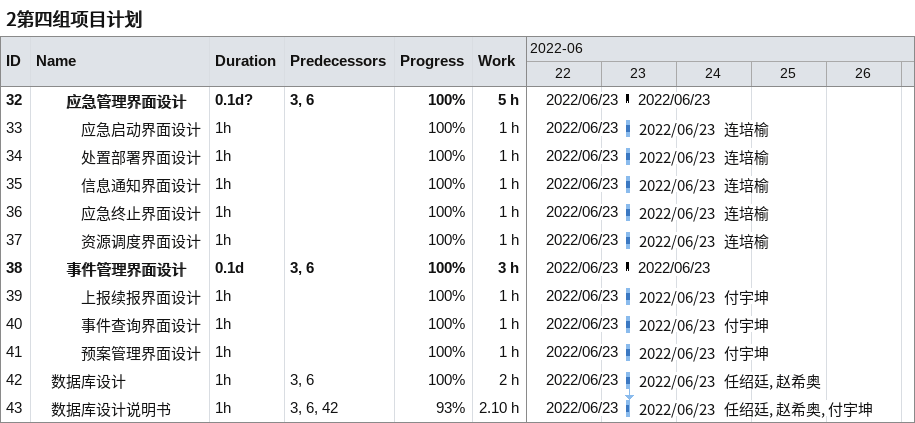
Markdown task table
2第四组项目计划

| ID | Level | Task | Duration | Start | Finish | Predecessors | Resources | % complete | Work (h) |
|---|---|---|---|---|---|---|---|---|---|
| 32 | 3 | **应急管理界面设计** | 0.1d? | 2022-06-23 | 2022-06-23 | 3, 6 |  | 100 | 5 |
| 33 | 4 | 应急启动界面设计 | 1h | 2022-06-23 | 2022-06-23 |  | 连培榆 | 100 | 1 |
| 34 | 4 | 处置部署界面设计 | 1h | 2022-06-23 | 2022-06-23 |  | 连培榆 | 100 | 1 |
| 35 | 4 | 信息通知界面设计 | 1h | 2022-06-23 | 2022-06-23 |  | 连培榆 | 100 | 1 |
| 36 | 4 | 应急终止界面设计 | 1h | 2022-06-23 | 2022-06-23 |  | 连培榆 | 100 | 1 |
| 37 | 4 | 资源调度界面设计 | 1h | 2022-06-23 | 2022-06-23 |  | 连培榆 | 100 | 1 |
| 38 | 3 | **事件管理界面设计** | 0.1d | 2022-06-23 | 2022-06-23 | 3, 6 |  | 100 | 3 |
| 39 | 4 | 上报续报界面设计 | 1h | 2022-06-23 | 2022-06-23 |  | 付宇坤 | 100 | 1 |
| 40 | 4 | 事件查询界面设计 | 1h | 2022-06-23 | 2022-06-23 |  | 付宇坤 | 100 | 1 |
| 41 | 4 | 预案管理界面设计 | 1h | 2022-06-23 | 2022-06-23 |  | 付宇坤 | 100 | 1 |
| 42 | 2 | 数据库设计 | 1h | 2022-06-23 | 2022-06-23 | 3, 6 | 任绍廷, 赵希奥 | 100 | 2 |
| 43 | 2 | 数据库设计说明书 | 1h | 2022-06-23 | 2022-06-23 | 3, 6, 42 | 任绍廷, 赵希奥, 付宇坤 | 93 | 2.10 |
